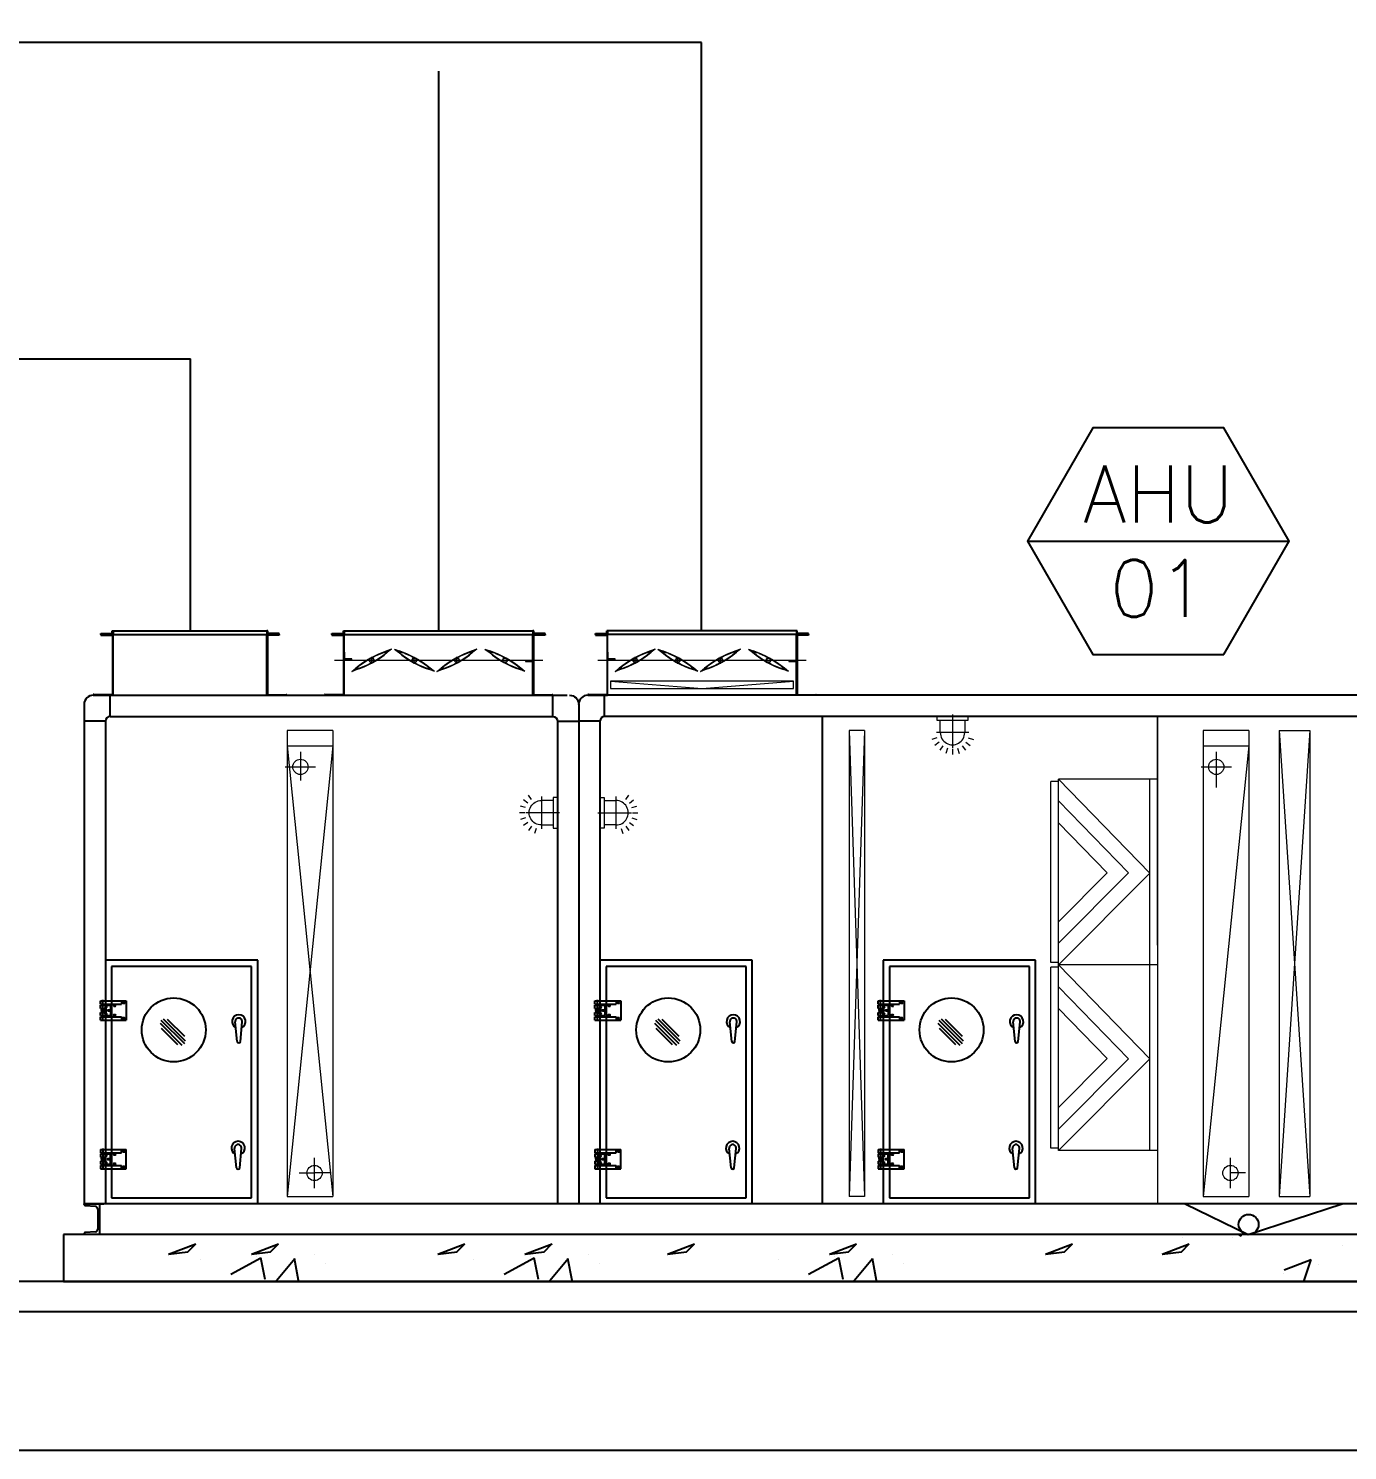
# Model space of a CAD drawing. Header units: millimetres. Extents: x -86 to 11742, y 5229 to 11464.
# Drawn here: x 7725.7 to 7781.4, y 5458.3 to 5518.4 of the extents above; entities that cross this region are included whole.
import ezdxf
from ezdxf.enums import TextEntityAlignment as Align

# ---------------------------------------------------------------- set-up
doc = ezdxf.new("R2010")
doc.units = ezdxf.units.MM
doc.header["$LTSCALE"] = 5
doc.linetypes.add('CENTER2', pattern=[28.575, 19.05, -3.175, 3.175, -3.175])
for name, color, linetype in [('252', 252, 'CONTINUOUS'), ('LGK-S', 121, 'CONTINUOUS'), ('MA', 15, 'CONTINUOUS'), ('NARA', 8, 'CONTINUOUS')]:
    doc.layers.add(name, color=color, linetype=linetype)
doc.styles.add('GHS', font='ROMANS.shx', dxfattribs={"bigfont": 'GHS.shx'})

# ---------------------------------------------------------------- blocks, each defined once
blk = doc.blocks.new('ahu-ex')
at = {"layer": '252', "linetype": 'Continuous'}
for p, q in [((-6112.9, 135.7), (0, 135.7)), ((0, 135.7), (0, 4.2)), ((-6112.9, 0), (0, 0))]:
    blk.add_line(p, q, dxfattribs=at)
at = {"layer": '252', "color": 2, "linetype": 'Continuous'}
for p, q in [((-3366.3, 130.6), (-3367.7, 134.8)), ((-3360.2, 134.8), (-3366.3, 130.6)), ((-3341.6, 127.6), (-3341.6, 127.6)), ((-3200.2, 126.6), (-3200.2, 126.6))]:
    blk.add_line(p, q, dxfattribs=at)
at = {"layer": '252', "color": 251, "linetype": 'Continuous'}
for p, q in [((-3655.5, 102.7), (-3655.5, 102.7)), ((-3141, 79), (-3218.4, 108.7)), ((-3195.8, 85.6), (-3218.2, 108.9)), ((-3140.8, 79.2), (-3195.8, 85.6)), ((-2807.1, 79), (-2884.6, 108.7)), ((-2861.9, 85.6), (-2884.3, 108.9)), ((-2807, 79.2), (-2862, 85.6)), ((-2189.6, 79), (-2267, 108.7)), ((-2244.4, 85.6), (-2266.8, 108.9)), ((-2189.4, 79.2), (-2244.4, 85.6)), ((-1726.4, 79), (-1803.8, 108.7)), ((-1781.2, 85.6), (-1803.6, 108.9)), ((-1726.2, 79.2), (-1781.2, 85.6)), ((-1319.1, 79), (-1396.5, 108.7)), ((-1373.9, 85.6), (-1396.3, 108.9)), ((-1318.9, 79.2), (-1374, 85.6)), ((-1070, 79), (-1147.4, 108.7)), ((-1124.8, 85.6), (-1147.2, 108.9)), ((-1069.8, 79.2), (-1124.9, 85.6)), ((-537.1, 79), (-614.5, 108.7)), ((-591.9, 85.6), (-614.3, 108.9)), ((-536.9, 79.2), (-592, 85.6)), ((-300.4, 79), (-377.9, 108.7)), ((-355.2, 85.6), (-377.7, 108.9)), ((-300.3, 79.2), (-355.3, 85.6)), ((-3588.9, 49.5), (-3588.9, 49.5)), ((-3489.6, 34), (-3567, 63.7)), ((-3546.8, 4.2), (-3566.8, 63.9)), ((-2401.5, 52.8), (-2401.5, 52.8)), ((-2371, 78.2), (-2371, 78.2)), ((-2324.2, 4.2), (-2312.6, 67)), ((-2260.8, 4.2), (-2313.2, 66.6)), ((-2228.5, 7), (-2216.3, 68.5)), ((-2130.2, 22.1), (-2216.3, 68.3)), ((-2204.5, 72.5), (-2204.5, 72.5)), ((-2185.3, 47.6), (-2185.3, 47.6)), ((-2043.2, 65), (-2043.2, 65)), ((-1531, 52.8), (-1531, 52.8)), ((-1500.6, 78.2), (-1500.6, 78.2)), ((-1453.7, 4.2), (-1442.1, 67)), ((-1390.3, 4.2), (-1442.7, 66.6)), ((-1358, 7), (-1345.8, 68.5)), ((-1259.7, 22.1), (-1345.8, 68.3)), ((-1334.1, 72.5), (-1334.1, 72.5)), ((-1314.9, 47.6), (-1314.9, 47.6)), ((-1172.7, 65), (-1172.7, 65)), ((-749, 52.8), (-749, 52.8)), ((-718.5, 78.2), (-718.5, 78.2)), ((-671.7, 4.2), (-660.1, 67)), ((-608.3, 4.2), (-660.7, 66.6)), ((-576, 7), (-563.8, 68.5)), ((-477.7, 22.1), (-563.8, 68.3)), ((-552, 72.5), (-552, 72.5)), ((-532.8, 47.6), (-532.8, 47.6)), ((-390.7, 65), (-390.7, 65)), ((-3487.8, 22.6), (-3487.8, 22.6))]:
    blk.add_line(p, q, dxfattribs=at)
at = {"layer": 'MA', "color": 2}
for p, q in [((-2130.2, 1851.4), (-2130.2, 1853.6)), ((-2130.2, 1853.6), (-2097.6, 1853.6)), ((-2095.4, 1851.4), (-2130.2, 1851.4)), ((-2130.2, 1851.4), (-2130.2, 1849.2)), ((-2095.4, 1851.4), (-2130.2, 1851.4)), ((-2130.2, 1849.2), (-2128.5, 1849.2)), ((-2128.5, 1849.6), (-2097.1, 1849.6)), ((-2128.5, 1849.2), (-2128.5, 1849.6)), ((-2097.6, 1853.6), (-2097.6, 1861.8)), ((-2097.6, 1861.8), (-2095.4, 1861.8)), ((-2097.1, 1849.6), (-2097.1, 1678.9)), ((-2095.4, 1861.8), (-1553.2, 1861.8)), ((-2095.4, 1861.8), (-2095.4, 1851.4)), ((-2095.4, 1851.4), (-1520.6, 1851.4)), ((-2095.4, 1677.2), (-2095.4, 1851.4)), ((-1553.2, 1861.8), (-1555.4, 1861.8)), ((-1555.4, 1861.8), (-1555.4, 1851.4)), ((-1555.4, 1677.2), (-1555.4, 1851.4)), ((-1555.4, 1851.4), (-1520.6, 1851.4)), ((-1555.4, 1851.4), (-1520.6, 1851.4)), ((-1522.3, 1849.6), (-1553.7, 1849.6)), ((-1553.7, 1849.6), (-1553.7, 1678.9)), ((-1553.2, 1853.6), (-1553.2, 1861.8)), ((-1520.6, 1853.6), (-1553.2, 1853.6)), ((-1522.3, 1849.2), (-1522.3, 1849.6)), ((-1520.6, 1849.2), (-1522.3, 1849.2)), ((-1520.6, 1851.4), (-1520.6, 1853.6)), ((-1520.6, 1851.4), (-1520.6, 1849.2)), ((-1376.9, 1851.4), (-1376.9, 1853.6)), ((-1376.9, 1853.6), (-1344.2, 1853.6)), ((-802.1, 1851.4), (-1376.9, 1851.4)), ((-1342, 1851.4), (-1376.9, 1851.4)), ((-1376.9, 1851.4), (-1376.9, 1849.2)), ((-1342, 1851.4), (-1376.9, 1851.4)), ((-1376.9, 1849.2), (-1375.1, 1849.2)), ((-1375.1, 1849.6), (-1343.8, 1849.6)), ((-1375.1, 1849.2), (-1375.1, 1849.6)), ((-802.1, 1861.8), (-1344.2, 1861.8)), ((-1344.2, 1853.6), (-1344.2, 1861.8)), ((-1344.2, 1861.8), (-1342, 1861.8)), ((-1343.8, 1849.6), (-1343.8, 1678.9)), ((-1342, 1861.8), (-1342, 1851.4)), ((-1342, 1677.2), (-1342, 1851.4)), ((-799.9, 1861.8), (-802.1, 1861.8)), ((-802.1, 1861.8), (-802.1, 1851.4)), ((-802.1, 1677.2), (-802.1, 1851.4)), ((-802.1, 1851.4), (-767.2, 1851.4)), ((-802.1, 1851.4), (-767.2, 1851.4)), ((-769, 1849.6), (-800.3, 1849.6)), ((-800.3, 1849.6), (-800.3, 1678.9)), ((-799.9, 1853.6), (-799.9, 1861.8)), ((-767.2, 1853.6), (-799.9, 1853.6)), ((-769, 1849.2), (-769, 1849.6)), ((-767.2, 1849.2), (-769, 1849.2)), ((-767.2, 1851.4), (-767.2, 1853.6)), ((-767.2, 1851.4), (-767.2, 1849.2)), ((-616.2, 1851.4), (-616.2, 1853.6)), ((-616.2, 1853.6), (-583.6, 1853.6)), ((-141.4, 1851.4), (-616.2, 1851.4)), ((-581.4, 1851.4), (-616.2, 1851.4)), ((-616.2, 1851.4), (-616.2, 1849.2)), ((-581.4, 1851.4), (-616.2, 1851.4)), ((-616.2, 1849.2), (-614.5, 1849.2)), ((-614.5, 1849.6), (-583.1, 1849.6)), ((-614.5, 1849.2), (-614.5, 1849.6)), ((-141.4, 1861.8), (-583.6, 1861.8)), ((-583.6, 1853.6), (-583.6, 1861.8)), ((-583.6, 1861.8), (-581.4, 1861.8)), ((-583.1, 1849.6), (-583.1, 1678.9)), ((-581.4, 1861.8), (-581.4, 1851.4)), ((-581.4, 1677.2), (-581.4, 1851.4)), ((-139.2, 1861.8), (-141.4, 1861.8)), ((-141.4, 1861.8), (-141.4, 1851.4)), ((-141.4, 1677.2), (-141.4, 1851.4)), ((-141.4, 1851.4), (-106.6, 1851.4)), ((-141.4, 1851.4), (-106.6, 1851.4)), ((-108.3, 1849.6), (-139.7, 1849.6)), ((-139.7, 1849.6), (-139.7, 1678.9)), ((-139.2, 1853.6), (-139.2, 1861.8)), ((-106.6, 1853.6), (-139.2, 1853.6)), ((-108.3, 1849.2), (-108.3, 1849.6)), ((-106.6, 1849.2), (-108.3, 1849.2)), ((-106.6, 1851.4), (-106.6, 1853.6)), ((-106.6, 1851.4), (-106.6, 1849.2)), ((-3928.7, 1677.2), (-1505.8, 1677.2)), ((-2150.3, 1679.4), (-2152, 1679.4)), ((-2152, 1679.4), (-2152, 1677.2)), ((-2152, 1677.2), (-2095.4, 1677.2)), ((-2150.3, 1678.9), (-2150.3, 1679.4)), ((-2097.1, 1678.9), (-2150.3, 1678.9)), ((-1498.8, 1677.2), (-1555.4, 1677.2)), ((-1553.7, 1678.9), (-1500.6, 1678.9)), ((-1546.7, 1616.2), (-1546.7, 1677.2)), ((-1500.6, 1678.9), (-1500.6, 1679.4)), ((-1500.6, 1679.4), (-1498.8, 1679.4)), ((-1498.8, 1679.4), (-1498.8, 1677.2)), ((-84.8, 1677.2), (-1439.6, 1677.2)), ((-1396.9, 1679.4), (-1398.7, 1679.4)), ((-1398.7, 1679.4), (-1398.7, 1677.2)), ((-1398.7, 1616.2), (-1398.7, 1677.2)), ((-1398.7, 1677.2), (-1342, 1677.2)), ((-1396.9, 1678.9), (-1396.9, 1679.4)), ((-1343.8, 1678.9), (-1396.9, 1678.9)), ((-745.5, 1677.2), (-802.1, 1677.2)), ((-800.3, 1678.9), (-747.2, 1678.9)), ((-747.2, 1678.9), (-747.2, 1679.4)), ((-747.2, 1679.4), (-745.5, 1679.4)), ((-745.5, 1679.4), (-745.5, 1677.2)), ((-636.3, 1679.4), (-638, 1679.4)), ((-638, 1679.4), (-638, 1677.2)), ((-638, 1677.2), (-581.4, 1677.2)), ((-636.3, 1678.9), (-636.3, 1679.4)), ((-583.1, 1678.9), (-636.3, 1678.9)), ((-84.8, 1677.2), (-141.4, 1677.2)), ((-139.7, 1678.9), (-86.6, 1678.9)), ((-132.7, 1616.2), (-132.7, 1677.2)), ((-86.6, 1678.9), (-86.6, 1679.4)), ((-86.6, 1679.4), (-84.8, 1679.4)), ((-84.8, 1679.4), (-84.8, 1677.2)), ((-1472.7, 1651.1), (-1472.7, 222.8)), ((-1472.7, 1651.1), (-1472.7, 222.8)), ((-1472.7, 1651.1), (-1472.7, 222.8)), ((-1472.7, 1651.1), (-1472.7, 222.8)), ((-1472.7, 1651.1), (-1472.7, 222.8)), ((-1472.7, 1651.1), (-1472.7, 222.8)), ((-58.7, 1651.1), (-58.7, 222.8)), ((-3880.8, 1616.2), (-1546.7, 1616.2)), ((-2169.4, 222.8), (-2169.4, 1616.2)), ((-1533.6, 1603.2), (-1533.6, 222.8)), ((-1533.6, 1603.2), (-1472.7, 1603.2)), ((-1411.7, 1603.2), (-1472.7, 1603.2)), ((-1411.7, 1603.2), (-1411.7, 222.8)), ((-132.7, 1616.2), (-1398.7, 1616.2)), ((-119.6, 1603.2), (-119.6, 222.8)), ((-119.6, 1603.2), (-58.7, 1603.2)), ((-58.7, 222.8), (-115.3, 222.8)), ((-102.2, 222.8), (-102.2, 135.7)), ((-97.9, 208.1), (-97.9, 150.3)), ((-91.5, 215.1), (-61.9, 217.7)), ((-91.5, 215.1), (-61.9, 217.7)), ((-91.5, 143.4), (-61.9, 140.8)), ((-58.7, 135.7), (-58.7, 137.3))]:
    blk.add_line(p, q, dxfattribs=at)
at = {"layer": 'MA', "color": 5, "lineweight": 0}
for p, q in [((-1973.8, 1801.4), (-1971.2, 1802.8)), ((-1970.4, 1801.3), (-1972.9, 1799.8)), ((-1958.2, 1809), (-1971.8, 1803.9)), ((-1971.2, 1802.8), (-1971.8, 1803.9)), ((-1969.7, 1800.1), (-1970.4, 1801.3)), ((-1958.2, 1809), (-1969.7, 1800.1)), ((-1935.2, 1809), (-1923.7, 1800.1)), ((-1935.2, 1809), (-1921.6, 1803.9)), ((-1923.7, 1800.1), (-1923, 1801.3)), ((-1923, 1801.3), (-1920.5, 1799.8)), ((-1922.2, 1802.8), (-1921.6, 1803.9)), ((-1919.6, 1801.4), (-1922.2, 1802.8)), ((-1714.6, 1801.4), (-1712.1, 1802.8)), ((-1711.2, 1801.3), (-1713.8, 1799.8)), ((-1699, 1809), (-1712.7, 1803.9)), ((-1712.1, 1802.8), (-1712.7, 1803.9)), ((-1710.6, 1800.1), (-1711.2, 1801.3)), ((-1699, 1809), (-1710.6, 1800.1)), ((-1691.4, 1809), (-1677.7, 1803.9)), ((-1691.4, 1809), (-1679.8, 1800.1)), ((-1679.8, 1800.1), (-1679.2, 1801.3)), ((-1679.2, 1801.3), (-1676.6, 1799.8)), ((-1678.3, 1802.8), (-1677.7, 1803.9)), ((-1675.8, 1801.4), (-1678.3, 1802.8)), ((-1557.2, 1781), (-1557.2, 1801)), ((-1557.2, 1801), (-1555.4, 1801)), ((-1220.4, 1801.4), (-1217.9, 1802.8)), ((-1217, 1801.3), (-1219.6, 1799.8)), ((-1204.8, 1809), (-1218.5, 1803.9)), ((-1217.9, 1802.8), (-1218.5, 1803.9)), ((-1216.4, 1800.1), (-1217, 1801.3)), ((-1204.8, 1809), (-1216.4, 1800.1)), ((-1181.9, 1809), (-1170.3, 1800.1)), ((-1181.9, 1809), (-1168.2, 1803.9)), ((-1170.3, 1800.1), (-1169.7, 1801.3)), ((-1169.7, 1801.3), (-1167.1, 1799.8)), ((-1168.8, 1802.8), (-1168.2, 1803.9)), ((-1166.3, 1801.4), (-1168.8, 1802.8)), ((-961.3, 1801.4), (-958.7, 1802.8)), ((-957.9, 1801.3), (-960.5, 1799.8)), ((-945.7, 1809), (-959.4, 1803.9)), ((-958.7, 1802.8), (-959.4, 1803.9)), ((-957.2, 1800.1), (-957.9, 1801.3)), ((-945.7, 1809), (-957.2, 1800.1)), ((-938, 1809), (-924.4, 1803.9)), ((-938, 1809), (-926.5, 1800.1)), ((-926.5, 1800.1), (-925.8, 1801.3)), ((-925.8, 1801.3), (-923.3, 1799.8)), ((-925, 1802.8), (-924.4, 1803.9)), ((-922.4, 1801.4), (-925, 1802.8)), ((-803.8, 1781), (-803.8, 1801)), ((-803.8, 1801), (-802.1, 1801)), ((-1527.5, 1777.3), (-2123.3, 1777.3)), ((-2073.6, 1775.5), (-2095.4, 1775.5)), ((-2093.6, 1753.7), (-2095.4, 1753.7)), ((-2073.6, 1773.7), (-2093.6, 1773.7)), ((-2093.6, 1773.7), (-2093.6, 1753.7)), ((-2073.6, 1775.5), (-2073.6, 1773.7)), ((-2072.4, 1745.7), (-2060.9, 1754.6)), ((-2072.4, 1745.7), (-2058.8, 1750.8)), ((-2060.9, 1754.6), (-2060.2, 1753.4)), ((-2060.2, 1753.4), (-2057.7, 1754.9)), ((-2056.8, 1753.3), (-2059.4, 1751.9)), ((-2059.4, 1751.9), (-2058.8, 1750.8)), ((-1878.1, 1767.4), (-1878.1, 1787.3)), ((-1836.6, 1753.3), (-1834, 1751.9)), ((-1833.1, 1753.4), (-1835.7, 1754.9)), ((-1834, 1751.9), (-1834.6, 1750.8)), ((-1821, 1745.7), (-1834.6, 1750.8)), ((-1832.5, 1754.6), (-1833.1, 1753.4)), ((-1821, 1745.7), (-1832.5, 1754.6)), ((-1813.3, 1745.7), (-1801.7, 1754.6)), ((-1813.3, 1745.7), (-1799.6, 1750.8)), ((-1801.7, 1754.6), (-1801.1, 1753.4)), ((-1801.1, 1753.4), (-1798.5, 1754.9)), ((-1797.7, 1753.3), (-1800.3, 1751.9)), ((-1800.3, 1751.9), (-1799.6, 1750.8)), ((-1756.2, 1767.4), (-1756.2, 1787.3)), ((-1634.2, 1767.4), (-1634.2, 1787.3)), ((-1592.7, 1753.3), (-1590.1, 1751.9)), ((-1589.3, 1753.4), (-1591.9, 1754.9)), ((-1590.1, 1751.9), (-1590.8, 1750.8)), ((-1577.1, 1745.7), (-1590.8, 1750.8)), ((-1588.7, 1754.6), (-1589.3, 1753.4)), ((-1577.1, 1745.7), (-1588.7, 1754.6)), ((-1577.2, 1781), (-1557.2, 1781)), ((-1577.2, 1779.2), (-1577.2, 1781)), ((-1577.2, 1779.2), (-1555.4, 1779.2)), ((-774.2, 1777.3), (-1369.9, 1777.3)), ((-1320.3, 1775.5), (-1342, 1775.5)), ((-1340.3, 1753.7), (-1342, 1753.7)), ((-1320.3, 1773.7), (-1340.3, 1773.7)), ((-1340.3, 1773.7), (-1340.3, 1753.7)), ((-1320.3, 1775.5), (-1320.3, 1773.7)), ((-1319.1, 1745.7), (-1307.5, 1754.6)), ((-1319.1, 1745.7), (-1305.4, 1750.8)), ((-1307.5, 1754.6), (-1306.9, 1753.4)), ((-1306.9, 1753.4), (-1304.3, 1754.9)), ((-1303.5, 1753.3), (-1306.1, 1751.9)), ((-1306.1, 1751.9), (-1305.4, 1750.8)), ((-1124.7, 1767.4), (-1124.7, 1787.3)), ((-1083.2, 1753.3), (-1080.7, 1751.9)), ((-1079.8, 1753.4), (-1082.4, 1754.9)), ((-1080.7, 1751.9), (-1081.3, 1750.8)), ((-1067.6, 1745.7), (-1081.3, 1750.8)), ((-1079.2, 1754.6), (-1079.8, 1753.4)), ((-1067.6, 1745.7), (-1079.2, 1754.6)), ((-1060, 1745.7), (-1048.4, 1754.6)), ((-1060, 1745.7), (-1046.3, 1750.8)), ((-1048.4, 1754.6), (-1047.8, 1753.4)), ((-1047.8, 1753.4), (-1045.2, 1754.9)), ((-1044.3, 1753.3), (-1046.9, 1751.9)), ((-1046.9, 1751.9), (-1046.3, 1750.8)), ((-1002.8, 1767.4), (-1002.8, 1787.3)), ((-880.9, 1767.4), (-880.9, 1787.3)), ((-839.4, 1753.3), (-836.8, 1751.9)), ((-836, 1753.4), (-838.5, 1754.9)), ((-836.8, 1751.9), (-837.4, 1750.8)), ((-823.8, 1745.7), (-837.4, 1750.8)), ((-835.3, 1754.6), (-836, 1753.4)), ((-823.8, 1745.7), (-835.3, 1754.6)), ((-823.9, 1781), (-803.8, 1781)), ((-823.9, 1779.2), (-823.9, 1781)), ((-823.9, 1779.2), (-802.1, 1779.2)), ((-2086.7, 1718), (-1564.1, 1718)), ((-1825.4, 1696.2), (-2086.7, 1718)), ((-2086.7, 1696.2), (-2086.7, 1718)), ((-1564.1, 1718), (-1825.4, 1696.2)), ((-1564.1, 1718), (-1564.1, 1696.2)), ((-1564.1, 1696.2), (-2086.7, 1696.2)), ((-3127.4, 1616.2), (-3127.4, 222.8)), ((-3127.4, 963), (-3127.4, 1616.2)), ((-2497.9, 1616.2), (-2585.4, 1616.2)), ((-2585.4, 1616.2), (-2585.4, 1604.7)), ((-2585.4, 1604.7), (-2497.9, 1604.7)), ((-2576.6, 1604.7), (-2576.6, 1570.5)), ((-2541.6, 1622.3), (-2541.6, 1526.1)), ((-2506.7, 1570.5), (-2506.7, 1604.7)), ((-2497.9, 1604.7), (-2497.9, 1616.2)), ((-3562.9, 1576.4), (-3562.9, 243.8)), ((-3562.9, 1576.4), (-3475.8, 243.8)), ((-3475.8, 1576.4), (-3562.9, 243.8)), ((-3475.8, 1576.4), (-3562.9, 1576.4)), ((-3475.8, 1576.4), (-3475.8, 243.8)), ((-3388.7, 1576.4), (-3388.7, 243.8)), ((-3388.7, 1576.4), (-3258.1, 1576.4)), ((-3258.1, 1576.4), (-3258.1, 243.8)), ((-2586.6, 1555.9), (-2601.1, 1551.2)), ((-2587.9, 1570.5), (-2495.5, 1570.5)), ((-2496.7, 1555.9), (-2482.2, 1551.2)), ((-2246.5, 1576.4), (-2290, 243.8)), ((-2290, 1576.4), (-2246.5, 243.8)), ((-2290, 1576.4), (-2246.5, 1576.4)), ((-2290, 1576.4), (-2290, 243.8)), ((-2246.5, 1576.4), (-2246.5, 243.8)), ((-770.1, 1576.4), (-770.1, 243.8)), ((-770.1, 1576.4), (-639.5, 1576.4)), ((-639.5, 1576.4), (-639.5, 243.8)), ((-3388.7, 1532.8), (-3258.1, 243.8)), ((-3258.1, 1532.8), (-3388.7, 1532.8)), ((-3295.7, 1516), (-3295.7, 1413.2)), ((-2579.8, 1542.7), (-2592.2, 1533.8)), ((-2569.4, 1532.3), (-2578.4, 1520)), ((-2556.2, 1525.6), (-2560.9, 1511.1)), ((-2541.6, 1523.3), (-2541.6, 1508)), ((-2527, 1525.6), (-2522.3, 1511.1)), ((-2513.9, 1532.3), (-2504.9, 1520)), ((-2503.4, 1542.7), (-2491.1, 1533.8)), ((-770.1, 1532.8), (-639.5, 243.8)), ((-639.5, 1532.8), (-770.1, 1532.8)), ((-639.5, 1532.8), (-770.1, 243.8)), ((-677.1, 1516), (-677.1, 1433.2)), ((-3252.1, 1472.4), (-3339.2, 1472.4)), ((-633.5, 1472.4), (-720.6, 1472.4)), ((-3127.4, 1033.6), (-3127.5, 1437.7)), ((-3127.5, 1437.7), (-2844.4, 1437.7)), ((-3127.4, 1437.7), (-2844.4, 1437.7)), ((-3105.6, 375.2), (-3105.6, 1437.7)), ((-2844.4, 1437.7), (-3105.6, 1168.7)), ((-2844.4, 906.4), (-2844.4, 1437.7)), ((-2844.4, 1430.7), (-2822.6, 1430.7)), ((-2822.6, 913.4), (-2822.6, 1430.7)), ((-1607.1, 1379.5), (-1616.1, 1391.8)), ((-1579.4, 1387.5), (-1579.4, 1295.1)), ((-1545.2, 1385.1), (-1545.2, 1297.5)), ((-1533.6, 1385.1), (-1545.2, 1385.1)), ((-1533.6, 1297.5), (-1533.6, 1385.1)), ((-1411.7, 1297.5), (-1411.7, 1385.1)), ((-1411.7, 1385.1), (-1400.2, 1385.1)), ((-1400.2, 1385.1), (-1400.2, 1297.5)), ((-1366, 1387.5), (-1366, 1295.1)), ((-1338.2, 1379.5), (-1329.3, 1391.8)), ((-2844.4, 1375.2), (-3044.6, 1169.1)), ((-1624.3, 1355.9), (-1638.8, 1360.6)), ((-1617.6, 1369), (-1629.9, 1378)), ((-1545.2, 1376.2), (-1579.4, 1376.2)), ((-1400.2, 1376.2), (-1366, 1376.2)), ((-1327.8, 1369), (-1315.4, 1378)), ((-1321.1, 1355.9), (-1306.6, 1360.6)), ((-2844.4, 1312.7), (-2983.5, 1169.5)), ((-1626.6, 1341.3), (-1641.8, 1341.3)), ((-1624.3, 1326.7), (-1638.8, 1322)), ((-1617.6, 1313.5), (-1629.9, 1304.6)), ((-1527.6, 1341.3), (-1623.8, 1341.3)), ((-1607.1, 1303.1), (-1616.1, 1290.7)), ((-1579.4, 1306.4), (-1545.2, 1306.4)), ((-1417.8, 1341.3), (-1321.6, 1341.3)), ((-1366, 1306.4), (-1400.2, 1306.4)), ((-1338.2, 1303.1), (-1329.3, 1290.7)), ((-1327.8, 1313.5), (-1315.4, 1304.6)), ((-1321.1, 1326.7), (-1306.6, 1322)), ((-1318.8, 1341.3), (-1303.5, 1341.3)), ((-1594, 1296.4), (-1598.7, 1281.9)), ((-1545.2, 1297.5), (-1533.6, 1297.5)), ((-1400.2, 1297.5), (-1411.7, 1297.5)), ((-1351.4, 1296.4), (-1346.7, 1281.9)), ((-3105.6, 1168.7), (-2844.4, 906.4)), ((-3044.6, 1169.1), (-2844.4, 968.1)), ((-2983.5, 1169.5), (-2844.4, 1029.8)), ((-3127.4, 906.4), (-2844.4, 906.4)), ((-3127.4, 906.4), (-2844.4, 906.4)), ((-2844.4, 906.4), (-3105.6, 637.5)), ((-2844.4, 913.4), (-2822.6, 913.4)), ((-2844.4, 375.2), (-2844.4, 906.4)), ((-2844.4, 906.4), (-2844.4, 906.4)), ((-2844.4, 899.5), (-2822.6, 899.5)), ((-2822.6, 382.1), (-2822.6, 899.5)), ((-2844.4, 843.9), (-3044.6, 637.9)), ((-2844.4, 781.4), (-2983.5, 638.2)), ((-3105.6, 637.5), (-2844.4, 375.2)), ((-3044.6, 637.9), (-2844.4, 436.9)), ((-2983.5, 638.2), (-2844.4, 498.6)), ((-3127.4, 375.2), (-2844.4, 375.2)), ((-2844.4, 382.1), (-2822.6, 382.1)), ((-3336.1, 267.6), (-3336.1, 354.7)), ((-717.6, 267.6), (-717.6, 354.7)), ((-3379.7, 311.2), (-3336.1, 311.2)), ((-761.1, 311.2), (-717.6, 311.2)), ((-674, 311.2), (-717.6, 311.2)), ((-3475.8, 243.8), (-3562.9, 243.8)), ((-3258.1, 243.8), (-3388.7, 243.8)), ((-2290, 243.8), (-2246.5, 243.8)), ((-639.5, 243.8), (-770.1, 243.8))]:
    blk.add_line(p, q, dxfattribs=at)
at = {"layer": 'MA', "color": 2, "linetype": 'ByBlock'}
for p, q in [((-2779, 919.5), (-2343.6, 919.5)), ((-2779, 222.8), (-2779, 919.5)), ((-2761.6, 902.1), (-2361, 902.1)), ((-2761.6, 240.2), (-2761.6, 902.1)), ((-2361, 902.1), (-2361, 240.2)), ((-2343.6, 919.5), (-2343.6, 222.8)), ((-1969.1, 919.5), (-1533.6, 919.5)), ((-1969.1, 222.8), (-1969.1, 919.5)), ((-1951.7, 902.1), (-1551.1, 902.1)), ((-1951.7, 240.2), (-1951.7, 902.1)), ((-1551.1, 902.1), (-1551.1, 240.2)), ((-1533.6, 919.5), (-1533.6, 222.8)), ((-555.1, 919.5), (-119.6, 919.5)), ((-555.1, 222.8), (-555.1, 919.5)), ((-537.7, 902.1), (-137.1, 902.1)), ((-537.7, 240.2), (-537.7, 902.1)), ((-137.1, 902.1), (-137.1, 240.2)), ((-119.6, 919.5), (-119.6, 222.8)), ((-2329, 803.9), (-2402.9, 803.9)), ((-2402.9, 803.9), (-2402.9, 748.1)), ((-2399.2, 798.3), (-2392.9, 798.3)), ((-2396.2, 801.9), (-2396.2, 794.4)), ((-2389.9, 803.9), (-2389.9, 794.4)), ((-2329, 794.4), (-2389.9, 794.4)), ((-2366.7, 789.4), (-2373.1, 789.4)), ((-2369.7, 792.9), (-2369.7, 785.5)), ((-2361, 794.4), (-2361, 757.6)), ((-2329, 790.9), (-2357.7, 790.9)), ((-2357.7, 790.9), (-2357.7, 761.1)), ((-2349.7, 776), (-2356.1, 776)), ((-2352.7, 779.6), (-2352.7, 772.2)), ((-2341.8, 786.2), (-2348.2, 786.2)), ((-2344.9, 789.8), (-2344.9, 782.3)), ((-2329, 781.4), (-2344.6, 781.4)), ((-2344.6, 781.4), (-2344.6, 770.6)), ((-2339.9, 790.9), (-2339.9, 794.4)), ((-2339.9, 776.2), (-2339.9, 781.4)), ((-2339.9, 776.2), (-2339.9, 770.6)), ((-2336, 745.1), (-2336, 806.7)), ((-2332.2, 790.9), (-2332.2, 794.4)), ((-2332.2, 776.2), (-2332.2, 781.4)), ((-2332.2, 776.2), (-2332.2, 770.6)), ((-2329, 794.4), (-2329, 803.9)), ((-2329, 781.4), (-2329, 790.9)), ((-1519.1, 803.9), (-1593, 803.9)), ((-1593, 803.9), (-1593, 748.1)), ((-1589.3, 798.3), (-1582.9, 798.3)), ((-1586.3, 801.9), (-1586.3, 794.4)), ((-1580, 803.9), (-1580, 794.4)), ((-1519.1, 794.4), (-1580, 794.4)), ((-1556.8, 789.4), (-1563.1, 789.4)), ((-1559.8, 792.9), (-1559.8, 785.5)), ((-1551.1, 794.4), (-1551.1, 757.6)), ((-1519.1, 790.9), (-1547.8, 790.9)), ((-1547.8, 790.9), (-1547.8, 761.1)), ((-1539.7, 776), (-1546.1, 776)), ((-1542.8, 779.6), (-1542.8, 772.2)), ((-1531.9, 786.2), (-1538.2, 786.2)), ((-1534.9, 789.8), (-1534.9, 782.3)), ((-1519.1, 781.4), (-1534.7, 781.4)), ((-1534.7, 781.4), (-1534.7, 770.6)), ((-1529.9, 790.9), (-1529.9, 794.4)), ((-1529.9, 776.2), (-1529.9, 781.4)), ((-1529.9, 776.2), (-1529.9, 770.6)), ((-1526.1, 745.1), (-1526.1, 806.7)), ((-1522.2, 790.9), (-1522.2, 794.4)), ((-1522.2, 776.2), (-1522.2, 781.4)), ((-1522.2, 776.2), (-1522.2, 770.6)), ((-1519.1, 794.4), (-1519.1, 803.9)), ((-1519.1, 781.4), (-1519.1, 790.9)), ((-105.1, 803.9), (-179, 803.9)), ((-179, 803.9), (-179, 748.1)), ((-175.3, 798.3), (-168.9, 798.3)), ((-172.3, 801.9), (-172.3, 794.4)), ((-166, 803.9), (-166, 794.4)), ((-105.1, 794.4), (-166, 794.4)), ((-142.8, 789.4), (-149.1, 789.4)), ((-145.8, 792.9), (-145.8, 785.5)), ((-137.1, 794.4), (-137.1, 757.6)), ((-105.1, 790.9), (-133.8, 790.9)), ((-133.8, 790.9), (-133.8, 761.1)), ((-125.7, 776), (-132.1, 776)), ((-128.8, 779.6), (-128.8, 772.2)), ((-117.9, 786.2), (-124.2, 786.2)), ((-120.9, 789.8), (-120.9, 782.3)), ((-105.1, 781.4), (-120.7, 781.4)), ((-120.7, 781.4), (-120.7, 770.6)), ((-115.9, 790.9), (-115.9, 794.4)), ((-115.9, 776.2), (-115.9, 781.4)), ((-115.9, 776.2), (-115.9, 770.6)), ((-112.1, 745.1), (-112.1, 806.7)), ((-108.2, 790.9), (-108.2, 794.4)), ((-108.2, 776.2), (-108.2, 781.4)), ((-108.2, 776.2), (-108.2, 770.6)), ((-105.1, 794.4), (-105.1, 803.9)), ((-105.1, 781.4), (-105.1, 790.9)), ((-2729.3, 687.4), (-2734.9, 743.2)), ((-2720.4, 687.4), (-2714.8, 743.2)), ((-2572.9, 688.2), (-2509.6, 751.4)), ((-2570.3, 701.5), (-2521.5, 750.3)), ((-2570.2, 680.1), (-2503.1, 747.2)), ((-2563.2, 676.2), (-2500.7, 738.7)), ((-2329, 748.1), (-2402.9, 748.1)), ((-2399.2, 753.7), (-2392.9, 753.7)), ((-2396.2, 750.1), (-2396.2, 757.5)), ((-2329, 757.6), (-2389.9, 757.6)), ((-2389.9, 757.6), (-2389.9, 748.1)), ((-2366.7, 762.6), (-2373.1, 762.6)), ((-2369.7, 759.1), (-2369.7, 766.5)), ((-2329, 761.1), (-2357.7, 761.1)), ((-2341.8, 765.8), (-2348.2, 765.8)), ((-2344.9, 762.2), (-2344.9, 769.6)), ((-2329, 770.6), (-2344.6, 770.6)), ((-2339.9, 761.1), (-2339.9, 757.6)), ((-2332.2, 761.1), (-2332.2, 757.6)), ((-2329, 761.1), (-2329, 770.6)), ((-2329, 748.1), (-2329, 757.6)), ((-1919.4, 687.4), (-1925, 743.2)), ((-1910.4, 687.4), (-1904.8, 743.2)), ((-1762.9, 688.2), (-1699.7, 751.4)), ((-1760.4, 701.5), (-1711.5, 750.3)), ((-1760.2, 680.1), (-1693.1, 747.2)), ((-1753.3, 676.2), (-1690.8, 738.7)), ((-1519.1, 748.1), (-1593, 748.1)), ((-1589.3, 753.7), (-1582.9, 753.7)), ((-1586.3, 750.1), (-1586.3, 757.5)), ((-1519.1, 757.6), (-1580, 757.6)), ((-1580, 757.6), (-1580, 748.1)), ((-1556.8, 762.6), (-1563.1, 762.6)), ((-1559.8, 759.1), (-1559.8, 766.5)), ((-1519.1, 761.1), (-1547.8, 761.1)), ((-1531.9, 765.8), (-1538.2, 765.8)), ((-1534.9, 762.2), (-1534.9, 769.6)), ((-1519.1, 770.6), (-1534.7, 770.6)), ((-1529.9, 761.1), (-1529.9, 757.6)), ((-1522.2, 761.1), (-1522.2, 757.6)), ((-1519.1, 761.1), (-1519.1, 770.6)), ((-1519.1, 748.1), (-1519.1, 757.6)), ((-505.4, 687.4), (-511, 743.2)), ((-496.4, 687.4), (-490.8, 743.2)), ((-348.9, 688.2), (-285.7, 751.4)), ((-346.4, 701.5), (-297.5, 750.3)), ((-346.2, 680.1), (-279.1, 747.2)), ((-339.3, 676.2), (-276.8, 738.7)), ((-105.1, 748.1), (-179, 748.1)), ((-175.3, 753.7), (-168.9, 753.7)), ((-172.3, 750.1), (-172.3, 757.5)), ((-105.1, 757.6), (-166, 757.6)), ((-166, 757.6), (-166, 748.1)), ((-142.8, 762.6), (-149.1, 762.6)), ((-145.8, 759.1), (-145.8, 766.5)), ((-105.1, 761.1), (-133.8, 761.1)), ((-117.9, 765.8), (-124.2, 765.8)), ((-120.9, 762.2), (-120.9, 769.6)), ((-105.1, 770.6), (-120.7, 770.6)), ((-115.9, 761.1), (-115.9, 757.6)), ((-108.2, 761.1), (-108.2, 757.6)), ((-105.1, 761.1), (-105.1, 770.6)), ((-105.1, 748.1), (-105.1, 757.6)), ((-2550.8, 677.9), (-2503.9, 724.8)), ((-1740.8, 677.9), (-1694, 724.8)), ((-326.8, 677.9), (-280, 724.8)), ((-2727.5, 325.7), (-2733.1, 381.5)), ((-2718.5, 325.7), (-2712.9, 381.5)), ((-2329, 378.7), (-2402.9, 378.7)), ((-2402.9, 323), (-2402.9, 378.7)), ((-2399.2, 373.1), (-2392.9, 373.1)), ((-2396.2, 376.7), (-2396.2, 369.3)), ((-2389.9, 369.2), (-2389.9, 378.7)), ((-2329, 369.2), (-2389.9, 369.2)), ((-2369.7, 367.8), (-2369.7, 360.4)), ((-2361, 332.5), (-2361, 369.2)), ((-2339.9, 365.7), (-2339.9, 369.2)), ((-2336, 381.7), (-2336, 320.1)), ((-2332.2, 365.7), (-2332.2, 369.2)), ((-2329, 378.7), (-2329, 369.2)), ((-1917.5, 325.7), (-1923.1, 381.5)), ((-1908.6, 325.7), (-1903, 381.5)), ((-1519.1, 378.7), (-1593, 378.7)), ((-1593, 323), (-1593, 378.7)), ((-1589.3, 373.1), (-1582.9, 373.1)), ((-1586.3, 376.7), (-1586.3, 369.3)), ((-1580, 369.2), (-1580, 378.7)), ((-1519.1, 369.2), (-1580, 369.2)), ((-1559.8, 367.8), (-1559.8, 360.4)), ((-1551.1, 332.5), (-1551.1, 369.2)), ((-1529.9, 365.7), (-1529.9, 369.2)), ((-1526.1, 381.7), (-1526.1, 320.1)), ((-1522.2, 365.7), (-1522.2, 369.2)), ((-1519.1, 378.7), (-1519.1, 369.2)), ((-503.5, 325.7), (-509.1, 381.5)), ((-494.6, 325.7), (-489, 381.5)), ((-105.1, 378.7), (-179, 378.7)), ((-179, 323), (-179, 378.7)), ((-175.3, 373.1), (-168.9, 373.1)), ((-172.3, 376.7), (-172.3, 369.3)), ((-166, 369.2), (-166, 378.7)), ((-105.1, 369.2), (-166, 369.2)), ((-145.8, 367.8), (-145.8, 360.4)), ((-137.1, 332.5), (-137.1, 369.2)), ((-115.9, 365.7), (-115.9, 369.2)), ((-112.1, 381.7), (-112.1, 320.1)), ((-108.2, 365.7), (-108.2, 369.2)), ((-105.1, 378.7), (-105.1, 369.2)), ((-2399.2, 328.6), (-2392.9, 328.6)), ((-2396.2, 325), (-2396.2, 332.4)), ((-2329, 332.5), (-2389.9, 332.5)), ((-2389.9, 323), (-2389.9, 332.5)), ((-2366.7, 364.2), (-2373.1, 364.2)), ((-2366.7, 337.5), (-2373.1, 337.5)), ((-2369.7, 333.9), (-2369.7, 341.3)), ((-2357.7, 336), (-2357.7, 365.7)), ((-2329, 365.7), (-2357.7, 365.7)), ((-2329, 336), (-2357.7, 336)), ((-2349.7, 350.8), (-2356.1, 350.8)), ((-2352.7, 347.3), (-2352.7, 354.7)), ((-2341.8, 361), (-2348.2, 361)), ((-2341.8, 340.7), (-2348.2, 340.7)), ((-2344.9, 364.6), (-2344.9, 357.2)), ((-2344.9, 337.1), (-2344.9, 344.5)), ((-2344.6, 345.4), (-2344.6, 356.3)), ((-2329, 356.3), (-2344.6, 356.3)), ((-2329, 345.4), (-2344.6, 345.4)), ((-2339.9, 350.6), (-2339.9, 356.3)), ((-2339.9, 350.6), (-2339.9, 345.4)), ((-2339.9, 336), (-2339.9, 332.5)), ((-2332.2, 350.6), (-2332.2, 356.3)), ((-2332.2, 350.6), (-2332.2, 345.4)), ((-2332.2, 336), (-2332.2, 332.5)), ((-2329, 365.7), (-2329, 356.3)), ((-2329, 345.4), (-2329, 336)), ((-2329, 332.5), (-2329, 323)), ((-1589.3, 328.6), (-1582.9, 328.6)), ((-1586.3, 325), (-1586.3, 332.4)), ((-1519.1, 332.5), (-1580, 332.5)), ((-1580, 323), (-1580, 332.5)), ((-1556.8, 364.2), (-1563.1, 364.2)), ((-1556.8, 337.5), (-1563.1, 337.5)), ((-1559.8, 333.9), (-1559.8, 341.3)), ((-1547.8, 336), (-1547.8, 365.7)), ((-1519.1, 365.7), (-1547.8, 365.7)), ((-1519.1, 336), (-1547.8, 336)), ((-1539.7, 350.8), (-1546.1, 350.8)), ((-1542.8, 347.3), (-1542.8, 354.7)), ((-1531.9, 361), (-1538.2, 361)), ((-1531.9, 340.7), (-1538.2, 340.7)), ((-1534.9, 364.6), (-1534.9, 357.2)), ((-1534.9, 337.1), (-1534.9, 344.5)), ((-1534.7, 345.4), (-1534.7, 356.3)), ((-1519.1, 356.3), (-1534.7, 356.3)), ((-1519.1, 345.4), (-1534.7, 345.4)), ((-1529.9, 350.6), (-1529.9, 356.3)), ((-1529.9, 350.6), (-1529.9, 345.4)), ((-1529.9, 336), (-1529.9, 332.5)), ((-1522.2, 350.6), (-1522.2, 356.3)), ((-1522.2, 350.6), (-1522.2, 345.4)), ((-1522.2, 336), (-1522.2, 332.5)), ((-1519.1, 365.7), (-1519.1, 356.3)), ((-1519.1, 345.4), (-1519.1, 336)), ((-1519.1, 332.5), (-1519.1, 323)), ((-175.3, 328.6), (-168.9, 328.6)), ((-172.3, 325), (-172.3, 332.4)), ((-105.1, 332.5), (-166, 332.5)), ((-166, 323), (-166, 332.5)), ((-142.8, 364.2), (-149.1, 364.2)), ((-142.8, 337.5), (-149.1, 337.5)), ((-145.8, 333.9), (-145.8, 341.3)), ((-133.8, 336), (-133.8, 365.7)), ((-105.1, 365.7), (-133.8, 365.7)), ((-105.1, 336), (-133.8, 336)), ((-125.7, 350.8), (-132.1, 350.8)), ((-128.8, 347.3), (-128.8, 354.7)), ((-117.9, 361), (-124.2, 361)), ((-117.9, 340.7), (-124.2, 340.7)), ((-120.9, 364.6), (-120.9, 357.2)), ((-120.9, 337.1), (-120.9, 344.5)), ((-120.7, 345.4), (-120.7, 356.3)), ((-105.1, 356.3), (-120.7, 356.3)), ((-105.1, 345.4), (-120.7, 345.4)), ((-115.9, 350.6), (-115.9, 356.3)), ((-115.9, 350.6), (-115.9, 345.4)), ((-115.9, 336), (-115.9, 332.5)), ((-108.2, 350.6), (-108.2, 356.3)), ((-108.2, 350.6), (-108.2, 345.4)), ((-108.2, 336), (-108.2, 332.5)), ((-105.1, 365.7), (-105.1, 356.3)), ((-105.1, 345.4), (-105.1, 336)), ((-105.1, 332.5), (-105.1, 323)), ((-2329, 323), (-2402.9, 323)), ((-1519.1, 323), (-1593, 323)), ((-105.1, 323), (-179, 323)), ((-2361, 240.2), (-2761.6, 240.2)), ((-1551.1, 240.2), (-1951.7, 240.2)), ((-137.1, 240.2), (-537.7, 240.2))]:
    blk.add_line(p, q, dxfattribs=at)
at = {"layer": 'MA', "color": 2, "linetype": 'Continuous'}
for p, q in [((-3954.8, 222.8), (-58.7, 222.8)), ((-3386.6, 135.7), (-3655.8, 222.8)), ((-3206.4, 222.8), (-3386.6, 135.7)), ((-3954.8, 135.7), (-58.7, 135.7))]:
    blk.add_line(p, q, dxfattribs=at)
at = {"layer": 'MA', "color": 2, "linetype": 'CENTER2'}
blk.add_line((-58.7, 221.1), (-58.7, 222.8), dxfattribs=at)
at = {"layer": 'MA', "color": 5, "lineweight": 0, "extrusion": (0, 0, -1)}
for centre, major_axis, start_param, end_param in [((-1886.4, 1544.8), (192.9, 192.9), -1.479194, -1.103893), ((-2144.2, 2009.9), (192.9, 192.9), 1.662399, 2.037699), ((-1894.1, 1560), (233.5, 101.3), 4.629238, 4.791076), ((-2135.4, 1995.3), (180, 180), 1.67476, 1.836599), ((-1974.2, 1800.1), (-1.85, 1.85), 4.251929, 5.731354), ((-1974.2, 1800.1), (-0.924, 0.924), 2.579777, 7.403507), ((-1749.2, 2009.9), (-192.9, 192.9), 4.245486, 4.620787), ((-2007, 1544.8), (-192.9, 192.9), 1.103893, 1.479194), ((-1919.2, 1800.1), (-0.924, 0.924), 0.450475, 5.274205), ((-1919.2, 1800.1), (1.85, 1.85), 0.551831, 2.031256), ((-1758, 1995.3), (-180, 180), 4.446587, 4.608425), ((-1999.3, 1560), (-233.4, 101.5), 1.491251, 1.65309), ((-1627.3, 1544.8), (192.9, 192.9), -1.479194, -1.103893), ((-1885.1, 2009.9), (192.9, 192.9), 1.662399, 2.037699), ((-1634.9, 1560), (233.5, 101.3), 4.629238, 4.791076), ((-1876.2, 1995.3), (180, 180), 1.67476, 1.836599), ((-1715.1, 1800.1), (-1.85, 1.85), 4.251929, 5.731354), ((-1715.1, 1800.1), (-0.924, 0.924), 2.579777, 7.403507), ((-1505.3, 2009.9), (-192.9, 192.9), 4.245486, 4.620787), ((-1763.1, 1544.8), (-192.9, 192.9), 1.103893, 1.479194), ((-1675.3, 1800.1), (-0.924, 0.924), 0.450475, 5.274205), ((-1675.3, 1800.1), (1.85, 1.85), 0.551831, 2.031256), ((-1514.2, 1995.3), (-180, 180), 4.446587, 4.608425), ((-1755.5, 1560), (-233.4, 101.5), 1.491251, 1.65309), ((-1133.1, 1544.8), (192.9, 192.9), -1.479194, -1.103893), ((-1390.9, 2009.9), (192.9, 192.9), 1.662399, 2.037699), ((-1140.7, 1560), (233.5, 101.3), 4.629238, 4.791076), ((-1382, 1995.3), (180, 180), 1.67476, 1.836599), ((-1220.9, 1800.1), (-1.85, 1.85), 4.251929, 5.731354), ((-1220.9, 1800.1), (-0.924, 0.924), 2.579777, 7.403507), ((-995.8, 2009.9), (-192.9, 192.9), 4.245486, 4.620787), ((-1253.7, 1544.8), (-192.9, 192.9), 1.103893, 1.479194), ((-1165.8, 1800.1), (-0.924, 0.924), 0.450475, 5.274205), ((-1165.8, 1800.1), (1.85, 1.85), 0.551831, 2.031256), ((-1004.7, 1995.3), (-180, 180), 4.446587, 4.608425), ((-1246, 1560), (-233.4, 101.5), 1.491251, 1.65309), ((-873.9, 1544.8), (192.9, 192.9), -1.479194, -1.103893), ((-1131.7, 2009.9), (192.9, 192.9), 1.662399, 2.037699), ((-881.6, 1560), (233.5, 101.3), 4.629238, 4.791076), ((-1122.9, 1995.3), (180, 180), 1.67476, 1.836599), ((-961.7, 1800.1), (-1.85, 1.85), 4.251929, 5.731354), ((-961.7, 1800.1), (-0.924, 0.924), 2.579777, 7.403507), ((-752, 2009.9), (-192.9, 192.9), 4.245486, 4.620787), ((-1009.8, 1544.8), (-192.9, 192.9), 1.103893, 1.479194), ((-922, 1800.1), (-0.924, 0.924), 0.450475, 5.274205), ((-922, 1800.1), (1.85, 1.85), 0.551831, 2.031256), ((-760.8, 1995.3), (-180, 180), 4.446587, 4.608425), ((-1002.1, 1560), (-233.4, 101.5), 1.491251, 1.65309), ((-2056.4, 1754.6), (0.924, 0.924), 4.150573, 8.974303), ((-1895.2, 1559.4), (180, 180), -1.466832, -1.304994), ((-2056.4, 1754.6), (-1.85, 1.85), 1.110337, 2.589761), ((-2136.5, 1994.7), (233.5, 101.3), 1.487645, 1.649484), ((-2015.3, 1777.3), (4.93, 4.93), 2.478013, 4.363678), ((-2015.3, 1777.3), (4, 4), 3.926991, 10.210176), ((-2015.3, 1777.3), (-4.93, 4.93), 0.907217, 2.792881), ((-1878.1, 1777.3), (4.93, 4.93), 3.490304, 5.375969), ((-1878.1, 1777.3), (4, 4), 3.926991, 10.210176), ((-1878.1, 1777.3), (-4.93, 4.93), 1.919508, 3.805172), ((-1756.9, 1994.7), (-233.4, 101.5), 4.632886, 4.794724), ((-1998.1, 1559.4), (-180, 180), 1.304994, 1.466832), ((-1837, 1754.6), (1.85, 1.85), 3.693424, 5.172849), ((-1837, 1754.6), (0.924, 0.924), 2.021271, 6.845001), ((-1797.3, 1754.6), (0.924, 0.924), 4.150573, 8.974303), ((-1636.1, 1559.4), (180, 180), -1.466832, -1.304994), ((-1797.3, 1754.6), (-1.85, 1.85), 1.110337, 2.589761), ((-1877.4, 1994.7), (233.5, 101.3), 1.487645, 1.649484), ((-1756.2, 1777.3), (4.93, 4.93), 2.478013, 4.363678), ((-1756.2, 1777.3), (4, 4), 3.926991, 10.210176), ((-1756.2, 1777.3), (-4.93, 4.93), 0.907217, 2.792881), ((-1634.2, 1777.3), (4.93, 4.93), 3.490304, 5.375969), ((-1634.2, 1777.3), (4, 4), 3.926991, 10.210176), ((-1634.2, 1777.3), (-4.93, 4.93), 1.919508, 3.805172), ((-1513, 1994.7), (-233.4, 101.5), 4.632886, 4.794724), ((-1754.3, 1559.4), (-180, 180), 1.304994, 1.466832), ((-1593.1, 1754.6), (1.85, 1.85), 3.693424, 5.172849), ((-1593.1, 1754.6), (0.924, 0.924), 2.021271, 6.845001), ((-1303.1, 1754.6), (0.924, 0.924), 4.150573, 8.974303), ((-1141.9, 1559.4), (180, 180), -1.466832, -1.304994), ((-1303.1, 1754.6), (-1.85, 1.85), 1.110337, 2.589761), ((-1383.2, 1994.7), (233.5, 101.3), 1.487645, 1.649484), ((-1262, 1777.3), (4.93, 4.93), 2.478013, 4.363678), ((-1262, 1777.3), (4, 4), 3.926991, 10.210176), ((-1262, 1777.3), (-4.93, 4.93), 0.907217, 2.792881), ((-1124.7, 1777.3), (4.93, 4.93), 3.490304, 5.375969), ((-1124.7, 1777.3), (4, 4), 3.926991, 10.210176), ((-1124.7, 1777.3), (-4.93, 4.93), 1.919508, 3.805172), ((-1003.5, 1994.7), (-233.5, 101.3), 4.6337, 4.795538), ((-1244.8, 1559.4), (-180, 180), 1.304994, 1.466832), ((-1083.7, 1754.6), (1.85, 1.85), 3.693424, 5.172849), ((-1083.7, 1754.6), (0.924, 0.924), 2.021271, 6.845001), ((-1043.9, 1754.6), (0.924, 0.924), 4.150573, 8.974303), ((-882.8, 1559.4), (180, 180), -1.466832, -1.304994), ((-1043.9, 1754.6), (-1.85, 1.85), 1.110337, 2.589761), ((-1124, 1994.7), (233.5, 101.3), 1.487645, 1.649484), ((-1002.8, 1777.3), (4.93, 4.93), 2.478013, 4.363678), ((-1002.8, 1777.3), (4, 4), 3.926991, 10.210176), ((-1002.8, 1777.3), (-4.93, 4.93), 0.907217, 2.792881), ((-880.9, 1777.3), (4.93, 4.93), 3.490304, 5.375969), ((-880.9, 1777.3), (4, 4), 3.926991, 10.210176), ((-880.9, 1777.3), (-4.93, 4.93), 1.919508, 3.805172), ((-759.7, 1994.7), (-233.5, 101.3), 4.6337, 4.795538), ((-1000.9, 1559.4), (-180, 180), 1.304994, 1.466832), ((-839.8, 1754.6), (1.85, 1.85), 3.693424, 5.172849), ((-839.8, 1754.6), (0.924, 0.924), 2.021271, 6.845001), ((-2541.6, 1570.5), (-24.7, 24.7), 2.356194, 5.497787), ((-3295.7, 1472.4), (15.4, 15.4), 3.926991, 10.210176), ((-677.1, 1472.4), (15.4, 15.4), 3.926991, 10.210176), ((-1579.4, 1341.3), (24.7, 24.7), 2.356194, 5.497787), ((-3336.1, 311.2), (15.4, 15.4), 3.926991, 10.210176), ((-717.6, 311.2), (15.4, 15.4), 3.926991, 10.210176)]:
    blk.add_ellipse(centre, major_axis=major_axis, ratio=1, start_param=start_param, end_param=end_param, dxfattribs=at)
at = {"layer": 'MA', "color": 2, "extrusion": (0, 0, -1)}
for centre, major_axis, start_param, end_param in [((-1498.8, 1651.1), (-18.5, 18.5), 0.785398, 2.356194), ((-84.8, 1651.1), (-18.5, 18.5), 0.785398, 2.356194), ((-1546.7, 1603.2), (-9.24, 9.24), 0.785398, 2.356194), ((-132.7, 1603.2), (-9.24, 9.24), 0.785398, 2.356194), ((-90.9, 208.1), (-4.93, 4.93), 5.497787, 6.981317), ((-62.2, 221.1), (-2.46, 2.46), 2.356194, 3.839724), ((-62.2, 221.1), (-2.46, 2.46), 2.356194, 3.839724), ((-90.9, 150.3), (4.93, 4.93), 2.443461, 3.926991), ((-62.2, 137.3), (-2.46, 2.46), 0.872665, 2.356194)]:
    blk.add_ellipse(centre, major_axis=major_axis, ratio=1, start_param=start_param, end_param=end_param, dxfattribs=at)
at = {"layer": 'MA', "color": 2}
for centre, major_axis in [((-1446.6, 1651.1), (18.5, 18.5)), ((-1398.7, 1603.2), (9.24, 9.24))]:
    blk.add_ellipse(centre, major_axis=major_axis, ratio=1, start_param=0.785398, end_param=2.356194, dxfattribs=at)
at = {"layer": 'MA', "color": 5, "lineweight": 0}
blk.add_ellipse((-1366, 1341.3), major_axis=(-24.7, 24.7), ratio=1, start_param=2.356194, end_param=5.497787, dxfattribs=at)
at = {"layer": 'MA', "color": 2, "linetype": 'ByBlock', "extrusion": (0, 0, -1)}
for centre, major_axis, start_param, end_param in [((-2538.7, 720.4), (64.7, 64.7), 3.926991, 10.210176), ((-2396.2, 798.3), (1.56, 1.56), 3.926991, 10.210176), ((-2369.7, 789.4), (-1.56, 1.56), 5.497787, 11.780972), ((-2352.7, 776), (1.56, 1.56), 3.926991, 10.210176), ((-2344.9, 786.2), (-1.56, 1.56), 5.497787, 11.780972), ((-1728.8, 720.4), (64.7, 64.7), 3.926991, 10.210176), ((-1586.3, 798.3), (1.56, 1.56), 3.926991, 10.210176), ((-1559.8, 789.4), (-1.56, 1.56), 5.497787, 11.780972), ((-1542.8, 776), (1.56, 1.56), 3.926991, 10.210176), ((-1534.9, 786.2), (-1.56, 1.56), 5.497787, 11.780972), ((-314.8, 720.4), (64.7, 64.7), 3.926991, 10.210176), ((-172.3, 798.3), (1.56, 1.56), 3.926991, 10.210176), ((-145.8, 789.4), (-1.56, 1.56), 5.497787, 11.780972), ((-128.8, 776), (1.56, 1.56), 3.926991, 10.210176), ((-120.9, 786.2), (-1.56, 1.56), 5.497787, 11.780972), ((-2724.8, 744.2), (-19.4, 0), -1.122643, 4.264235), ((-2724.8, 744.2), (-7.16, 7.16), 5.397811, 8.739355), ((-2396.2, 753.7), (1.56, 1.56), 3.926991, 10.210176), ((-2369.7, 762.6), (-1.56, 1.56), 5.497787, 11.780972), ((-2344.9, 765.8), (-1.56, 1.56), 5.497787, 11.780972), ((-1914.9, 744.2), (-19.4, 0), -1.122643, 4.264235), ((-1914.9, 744.2), (-7.16, 7.16), 5.397811, 8.739355), ((-1586.3, 753.7), (1.56, 1.56), 3.926991, 10.210176), ((-1559.8, 762.6), (-1.56, 1.56), 5.497787, 11.780972), ((-1534.9, 765.8), (-1.56, 1.56), 5.497787, 11.780972), ((-500.9, 744.2), (-19.4, 0), -1.122643, 4.264235), ((-500.9, 744.2), (-7.16, 7.16), 5.397811, 8.739355), ((-172.3, 753.7), (1.56, 1.56), 3.926991, 10.210176), ((-145.8, 762.6), (-1.56, 1.56), 5.497787, 11.780972), ((-120.9, 765.8), (-1.56, 1.56), 5.497787, 11.780972), ((-2724.8, 687.9), (3.18, 3.18), 0.885374, 3.827015), ((-1914.9, 687.9), (3.18, 3.18), 0.885374, 3.827015), ((-500.9, 687.9), (3.18, 3.18), 0.885374, 3.827015), ((-2723, 382.5), (-19.4, 0), -1.122643, 4.264235), ((-2723, 382.5), (-7.16, 7.16), 5.397811, 8.739355), ((-2396.2, 373.1), (1.56, 1.56), 3.926991, 10.210176), ((-2369.7, 364.2), (1.56, 1.56), 3.926991, 10.210176), ((-1913, 382.5), (-19.4, 0), -1.122643, 4.264235), ((-1913, 382.5), (-7.16, 7.16), 5.397811, 8.739355), ((-1586.3, 373.1), (1.56, 1.56), 3.926991, 10.210176), ((-1559.8, 364.2), (1.56, 1.56), 3.926991, 10.210176), ((-499, 382.5), (-19.4, 0), -1.122643, 4.264235), ((-499, 382.5), (-7.16, 7.16), 5.397811, 8.739355), ((-172.3, 373.1), (1.56, 1.56), 3.926991, 10.210176), ((-145.8, 364.2), (1.56, 1.56), 3.926991, 10.210176), ((-2723, 326.2), (3.18, 3.18), 0.885374, 3.827015), ((-2396.2, 328.6), (1.56, 1.56), 3.926991, 10.210176), ((-2369.7, 337.5), (1.56, 1.56), 3.926991, 10.210176), ((-2352.7, 350.8), (1.56, 1.56), 3.926991, 10.210176), ((-2344.9, 361), (-1.56, 1.56), 5.497787, 11.780972), ((-2344.9, 340.7), (-1.56, 1.56), 5.497787, 11.780972), ((-1913, 326.2), (3.18, 3.18), 0.885374, 3.827015), ((-1586.3, 328.6), (1.56, 1.56), 3.926991, 10.210176), ((-1559.8, 337.5), (1.56, 1.56), 3.926991, 10.210176), ((-1542.8, 350.8), (1.56, 1.56), 3.926991, 10.210176), ((-1534.9, 361), (1.56, 1.56), 3.926991, 10.210176), ((-1534.9, 340.7), (1.56, 1.56), 3.926991, 10.210176), ((-499, 326.2), (3.18, 3.18), 0.885374, 3.827015), ((-172.3, 328.6), (1.56, 1.56), 3.926991, 10.210176), ((-145.8, 337.5), (1.56, 1.56), 3.926991, 10.210176), ((-128.8, 350.8), (1.56, 1.56), 3.926991, 10.210176), ((-120.9, 361), (1.56, 1.56), 3.926991, 10.210176), ((-120.9, 340.7), (1.56, 1.56), 3.926991, 10.210176)]:
    blk.add_ellipse(centre, major_axis=major_axis, ratio=1, start_param=start_param, end_param=end_param, dxfattribs=at)
at = {"layer": 'MA', "color": 2, "linetype": 'Continuous', "extrusion": (0, 0, -1)}
blk.add_ellipse((-3388.2, 164.2), major_axis=(20.2, 20.2), ratio=1, start_param=3.926991, end_param=10.210176, dxfattribs=at)

msp = doc.modelspace()

# ---------------------------------------------------------------- linework, layer by layer
at = {"layer": 'LGK-S'}
msp.add_lwpolyline([(7675.368, 5526.396), (7821.963, 5526.396), (7821.963, 5458.32), (7675.368, 5458.32)], close=True, dxfattribs=at)
at = {"layer": 'NARA', "color": 8}
for p, q in [((7754.135, 5517.846), (7672.57, 5517.846)), ((7754.135, 5492.981), (7754.135, 5517.846)), ((7743.029, 5492.981), (7743.029, 5516.646)), ((7721.856, 5504.473), (7732.522, 5504.473)), ((7732.522, 5492.981), (7732.522, 5504.473)), ((7767.911, 5496.769), (7778.97, 5496.769)), ((8144.702, 5465.461), (7672.287, 5465.461)), ((8145.973, 5464.19), (7671.016, 5464.19))]:
    msp.add_line(p, q, dxfattribs=at)
msp.add_lwpolyline([(7776.205, 5491.98), (7778.97, 5496.769), (7776.205, 5501.557), (7770.676, 5501.557), (7767.911, 5496.769), (7770.676, 5491.98)], close=True, dxfattribs=at)

# ---------------------------------------------------------------- block references
at = {"layer": 'NARA', "color": 8, "xscale": -0.01478528567507769, "yscale": 0.01478528567507769, "zscale": 0.01478528567507769}
msp.add_blockref('ahu-ex', (7727.162, 5465.454), dxfattribs=at)

# ---------------------------------------------------------------- texts
at = {"layer": 'NARA', "color": 8, "style": 'GHS'}
for s, p in [('AHU', (7773.441, 5498.764)), ('01', (7773.441, 5494.773))]:
    msp.add_text(s, height=2.4, dxfattribs=at).set_placement(p, align=Align.MIDDLE)

doc.saveas('drawing.dxf')
